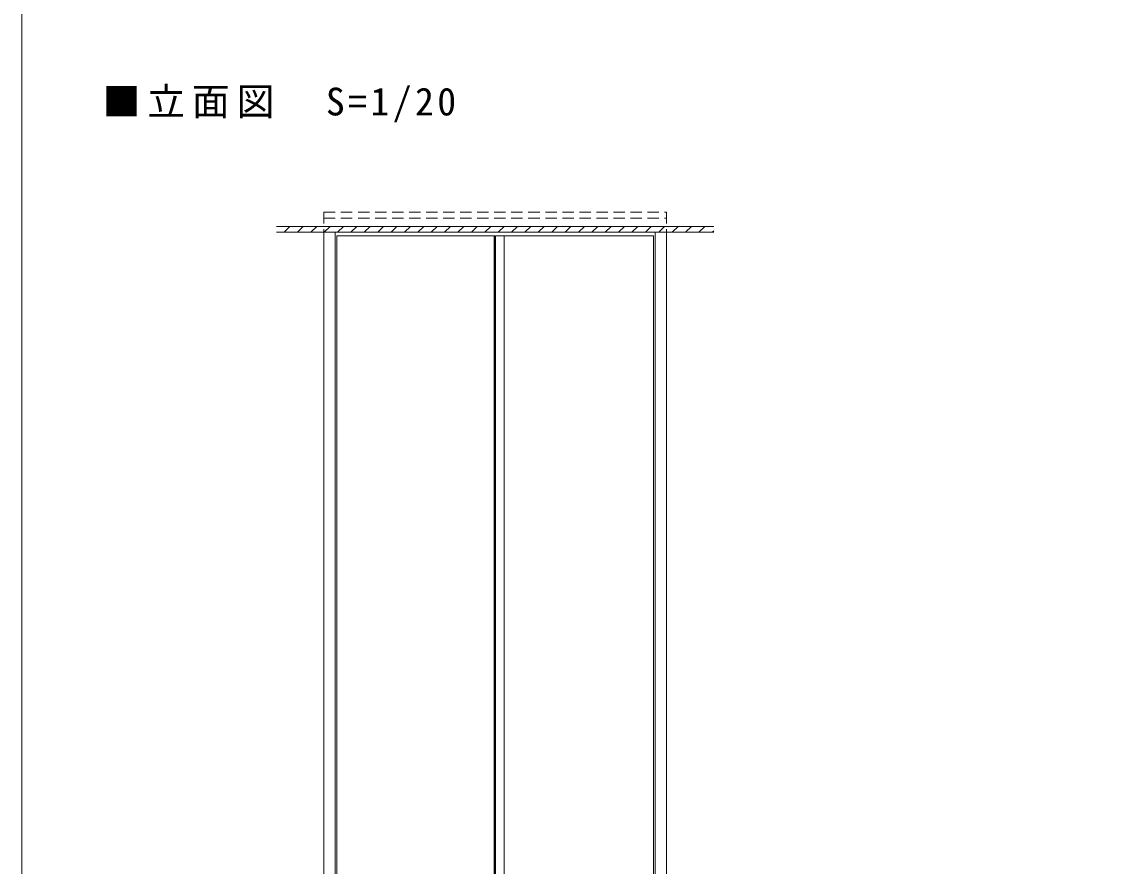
# Model space of a CAD drawing. Units: millimetres on the paper, with parts at other scales. Extents: x -489 to 198, y -138 to 282.
# Drawn here: x -197.2 to -82.1, y -48.8 to 40.4 of the extents above; entities that cross this region are included whole.
import ezdxf

# ---------------------------------------------------------------- set-up
doc = ezdxf.new("R2010")
doc.units = ezdxf.units.MM
doc.linetypes.add('DASHED1', pattern=[1.8, 1.2, -0.6])
for name, color, linetype, lineweight in [('0-A_文字', 7, 'Continuous', 9), ('4-2_柱', 2, 'Continuous', 9), ('4-6_扉', 3, 'Continuous', 9), ('4-C_ﾊｯﾁ', 4, 'Continuous', 9), ('F-0_補助線', 7, 'Continuous', 9)]:
    doc.layers.add(name, color=color, linetype=linetype, lineweight=lineweight)
doc.styles.add('ＭＳ ゴシック', font='')
doc.styles.get('ＭＳ ゴシック').set_extended_font_data('MS Gothic')

msp = doc.modelspace()

# ---------------------------------------------------------------- linework, layer by layer
at = {"layer": '4-2_柱', "linetype": 'DASHED1'}
for p, q in [((-165.268, 20.25), (-129.068, 20.25)), ((-165.268, 20.25), (-165.268, 18.125)), ((-165.268, 19.625), (-129.068, 19.625)), ((-129.068, 20.25), (-129.068, 18.125))]:
    msp.add_line(p, q, dxfattribs=at)
at = {"layer": '4-2_柱'}
for p, q in [((-170.268, 18.75), (-124.068, 18.75)), ((-170.268, 18.125), (-124.068, 18.125)), ((-165.268, 18.125), (-165.268, -101.875)), ((-164.068, 18.125), (-164.068, -101.875)), ((-130.268, 18.125), (-130.268, -101.875)), ((-129.068, 18.125), (-129.068, -101.875))]:
    msp.add_line(p, q, dxfattribs=at)
at = {"layer": '4-6_扉'}
for p, q in [((-163.893, 17.75), (-163.893, -101.3)), ((-163.893, 17.75), (-147.193, 17.75)), ((-163.893, 17.75), (-147.193, 17.75)), ((-147.281, 17.75), (-147.281, -101.3)), ((-147.193, 17.75), (-147.193, 17.741)), ((-147.193, 17.75), (-147.193, -101.3)), ((-147.143, 17.75), (-147.143, -101.3)), ((-147.143, 17.75), (-130.443, 17.75)), ((-147.143, 17.75), (-130.443, 17.75)), ((-147.143, 17.741), (-147.143, -101.3)), ((-146.206, 17.75), (-146.206, -101.3)), ((-130.443, 17.75), (-130.443, -101.3))]:
    msp.add_line(p, q, dxfattribs=at)
at = {"layer": '4-C_ﾊｯﾁ'}
for p, q in [((-169.485, 18.125), (-168.86, 18.75)), ((-168.071, 18.125), (-167.446, 18.75)), ((-166.657, 18.125), (-166.032, 18.75)), ((-165.243, 18.125), (-164.618, 18.75)), ((-163.828, 18.125), (-163.203, 18.75)), ((-162.414, 18.125), (-161.789, 18.75)), ((-161, 18.125), (-160.375, 18.75)), ((-159.586, 18.125), (-158.961, 18.75)), ((-158.172, 18.125), (-157.547, 18.75)), ((-156.757, 18.125), (-156.132, 18.75)), ((-155.343, 18.125), (-154.718, 18.75)), ((-153.929, 18.125), (-153.304, 18.75)), ((-152.515, 18.125), (-151.89, 18.75)), ((-151.101, 18.125), (-150.476, 18.75)), ((-149.686, 18.125), (-149.061, 18.75)), ((-148.272, 18.125), (-147.647, 18.75)), ((-146.858, 18.125), (-146.233, 18.75)), ((-145.444, 18.125), (-144.819, 18.75)), ((-144.029, 18.125), (-143.404, 18.75)), ((-142.615, 18.125), (-141.99, 18.75)), ((-141.201, 18.125), (-140.576, 18.75)), ((-139.787, 18.125), (-139.162, 18.75)), ((-138.373, 18.125), (-137.748, 18.75)), ((-136.958, 18.125), (-136.333, 18.75)), ((-135.544, 18.125), (-134.919, 18.75)), ((-134.13, 18.125), (-133.505, 18.75)), ((-132.716, 18.125), (-132.091, 18.75)), ((-131.302, 18.125), (-130.677, 18.75)), ((-129.887, 18.125), (-129.262, 18.75)), ((-128.473, 18.125), (-127.848, 18.75)), ((-127.059, 18.125), (-126.434, 18.75)), ((-125.645, 18.125), (-125.02, 18.75)), ((-124.23, 18.125), (-124.068, 18.287))]:
    msp.add_line(p, q, dxfattribs=at)
at = {"layer": 'F-0_補助線', "color": 3, "lineweight": 18}
msp.add_lwpolyline([(-197.2, 137), (197.8, 137), (197.8, -138), (-197.2, -138)], close=True, dxfattribs=at)

# ---------------------------------------------------------------- texts
at = {"layer": '0-A_文字', "insert": (-188.667, 29.75), "char_height": 2.933, "attachment_point": 7, "style": 'ＭＳ ゴシック'}
msp.add_mtext('\\T1.18;■立面図\u3000S=1/20', dxfattribs=at)

doc.saveas('drawing.dxf')
